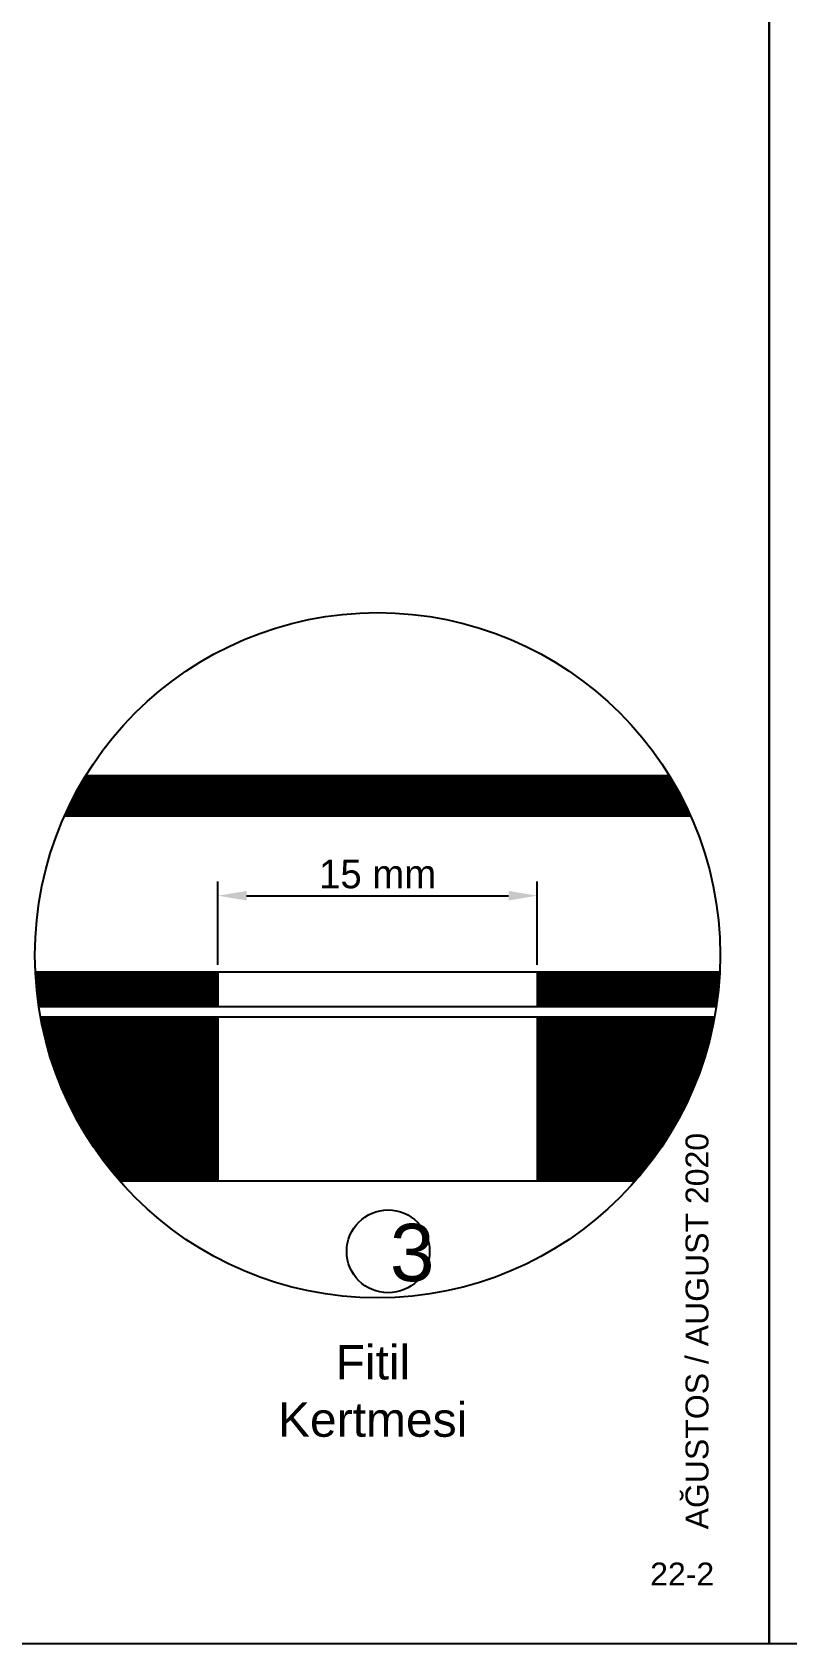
# Model space of a CAD drawing. Header units: millimetres. Extents: x 11061 to 11691, y 1937 to 2234.
# Drawn here: x 11416.6 to 11482.5, y 1936.8 to 2077.5 of the extents above; entities that cross this region are included whole.
import ezdxf

# ---------------------------------------------------------------- set-up
doc = ezdxf.new("R2010")
doc.units = ezdxf.units.MM
doc.layers.add('ANTET', color=7, linetype='Continuous')
doc.dimstyles.new('ISO-25$0', dxfattribs={"dimtxt": 2.5, "dimasz": 2.5, "dimexe": 1.25, "dimexo": 0.625, "dimtad": 1, "dimtxsty": 'Standard', "dimcen": 2.5, "dimadec": 0, "dimazin": 0, "dimtfac": 1, "dimtmove": 0, "dimatfit": 3, "dimfxl": 1, "dimarcsym": 0})

# ---------------------------------------------------------------- blocks, each defined once
blk = doc.blocks.new('*D28')
at = {"color": 0, "lineweight": -2}
for p, q in [((11432.85, 1996.06), (11432.85, 2003.34)), ((11460.72, 1996.06), (11460.72, 2003.34)), ((11435.35, 2002.09), (11458.22, 2002.09))]:
    blk.add_line(p, q, dxfattribs=at)
at = {"color": 0}
for points in [[(11435.35, 2002.51), (11435.35, 2001.67), (11432.85, 2002.09)], [(11458.22, 2001.67), (11458.22, 2002.51), (11460.72, 2002.09)]]:
    blk.add_solid(points, dxfattribs=at)
at = {"layer": 'Defpoints', "color": 0}
for p in [(11460.72, 2002.09), (11432.85, 1995.43), (11460.72, 1995.43)]:
    blk.add_point(p, dxfattribs=at)
at = {"color": 0, "insert": (11446.79, 2003.97), "char_height": 2.5, "attachment_point": 5}
blk.add_mtext('15 mm', dxfattribs=at)
blk = doc.blocks.new('MN50.S.1')
at = {"color": 252}
blk.add_lwpolyline([(9907.25, 888.56), (9907.25, 1185.56), (10117.25, 1185.56), (10117.25, 888.56)], close=True, dxfattribs=at)

msp = doc.modelspace()

# ---------------------------------------------------------------- hatches: boundary and pattern name
h = msp.add_hatch()
h.set_pattern_fill('ANSI31', color=256, scale=0.02, style=0)
h.set_pattern_definition([(45, (-1500, -783.364795), (-0.0449012806, 0.0449012806), [])])
h.paths.add_polyline_path([(11474.108, 2009.074, 0.0332306), (11472.253, 2012.586), (11421.318, 2012.586, 0.0332306), (11419.463, 2009.074)])
h.paths.add_polyline_path([(11432.846, 1992.42), (11432.846, 1995.432), (11416.905, 1995.432, 0.0253085), (11417.205, 1992.42)])
h.paths.add_polyline_path([(11476.365, 1992.42, 0.0253085), (11476.666, 1995.432), (11460.725, 1995.432), (11460.725, 1992.42)])
h.paths.add_polyline_path([(11469.307, 1977.199, 0.1353446), (11476.216, 1991.525), (11460.725, 1991.525), (11460.725, 1977.199)])
h.paths.add_polyline_path([(11432.846, 1977.199), (11432.846, 1991.525), (11417.355, 1991.525, 0.1353446), (11424.264, 1977.199)])

# ---------------------------------------------------------------- linework, layer by layer
for p, q in [((11421.318, 2012.586), (11472.253, 2012.586)), ((11419.463, 2009.074), (11474.108, 2009.074)), ((11416.905, 1995.432), (11476.666, 1995.432)), ((11432.846, 1995.432), (11432.846, 1992.42)), ((11460.725, 1995.432), (11460.725, 1992.42)), ((11417.205, 1992.42), (11476.365, 1992.42)), ((11417.355, 1991.525), (11476.216, 1991.525)), ((11432.846, 1991.525), (11432.846, 1977.199)), ((11460.725, 1991.525), (11460.725, 1977.199)), ((11424.264, 1977.199), (11469.307, 1977.199))]:
    msp.add_line(p, q)
msp.add_circle((11446.785, 1996.89), 29.916)
at = {"layer": 'ANTET', "color": 0}
msp.add_circle((11447.711, 1971.032), 3.617, dxfattribs=at)

# ---------------------------------------------------------------- block references
for p in [(1363.714, 1048.215), (1573.714, 1048.215)]:
    msp.add_blockref('MN50.S.1', p, dxfattribs=at)

# ---------------------------------------------------------------- texts
at = {"insert": (11473.675, 1946.759), "char_height": 2, "width": 44.87301, "attachment_point": 1, "rotation": 90}
msp.add_mtext('{\\fArial Unicode MS|b0|i0|c0|p34;{\\C7;AĞUSTOS / AUGUST 2020}}', dxfattribs=at)
for s, insert, char_height, width, attachment_point in [('\\pi6.2348;{\\fArial|b0|i0|c0|p34;3}', (11441.633, 1973.439), 5, 12.22187, 1), ('\\pi3.1713;{\\fArial|b0|i0|c0|p34;Fitil \\P\\pi-1.8608;Kertmesi}', (11439.949, 1962.85), 3, 12.22187, 1), ('{\\fArial Unicode MS|b0|i0|c0|p0;{\\C7;22-2}}', (11476.178, 1943.863), 2, 4.43689, 3)]:
    msp.add_mtext(s, dxfattribs=dict(insert=insert, char_height=char_height, width=width, attachment_point=attachment_point))

# ---------------------------------------------------------------- dimensions: what is measured, and where the dimension line sits
dim = msp.add_linear_dim(base=(11460.725, 2002.091), p1=(11432.846, 1995.432), p2=(11460.725, 1995.432), text='15 mm', dimstyle='ISO-25$0')
dim.commit()
dim.dimension.update_dxf_attribs({"geometry": '*D28', "text_midpoint": (11446.785, 2003.966)})

doc.saveas('drawing.dxf')
